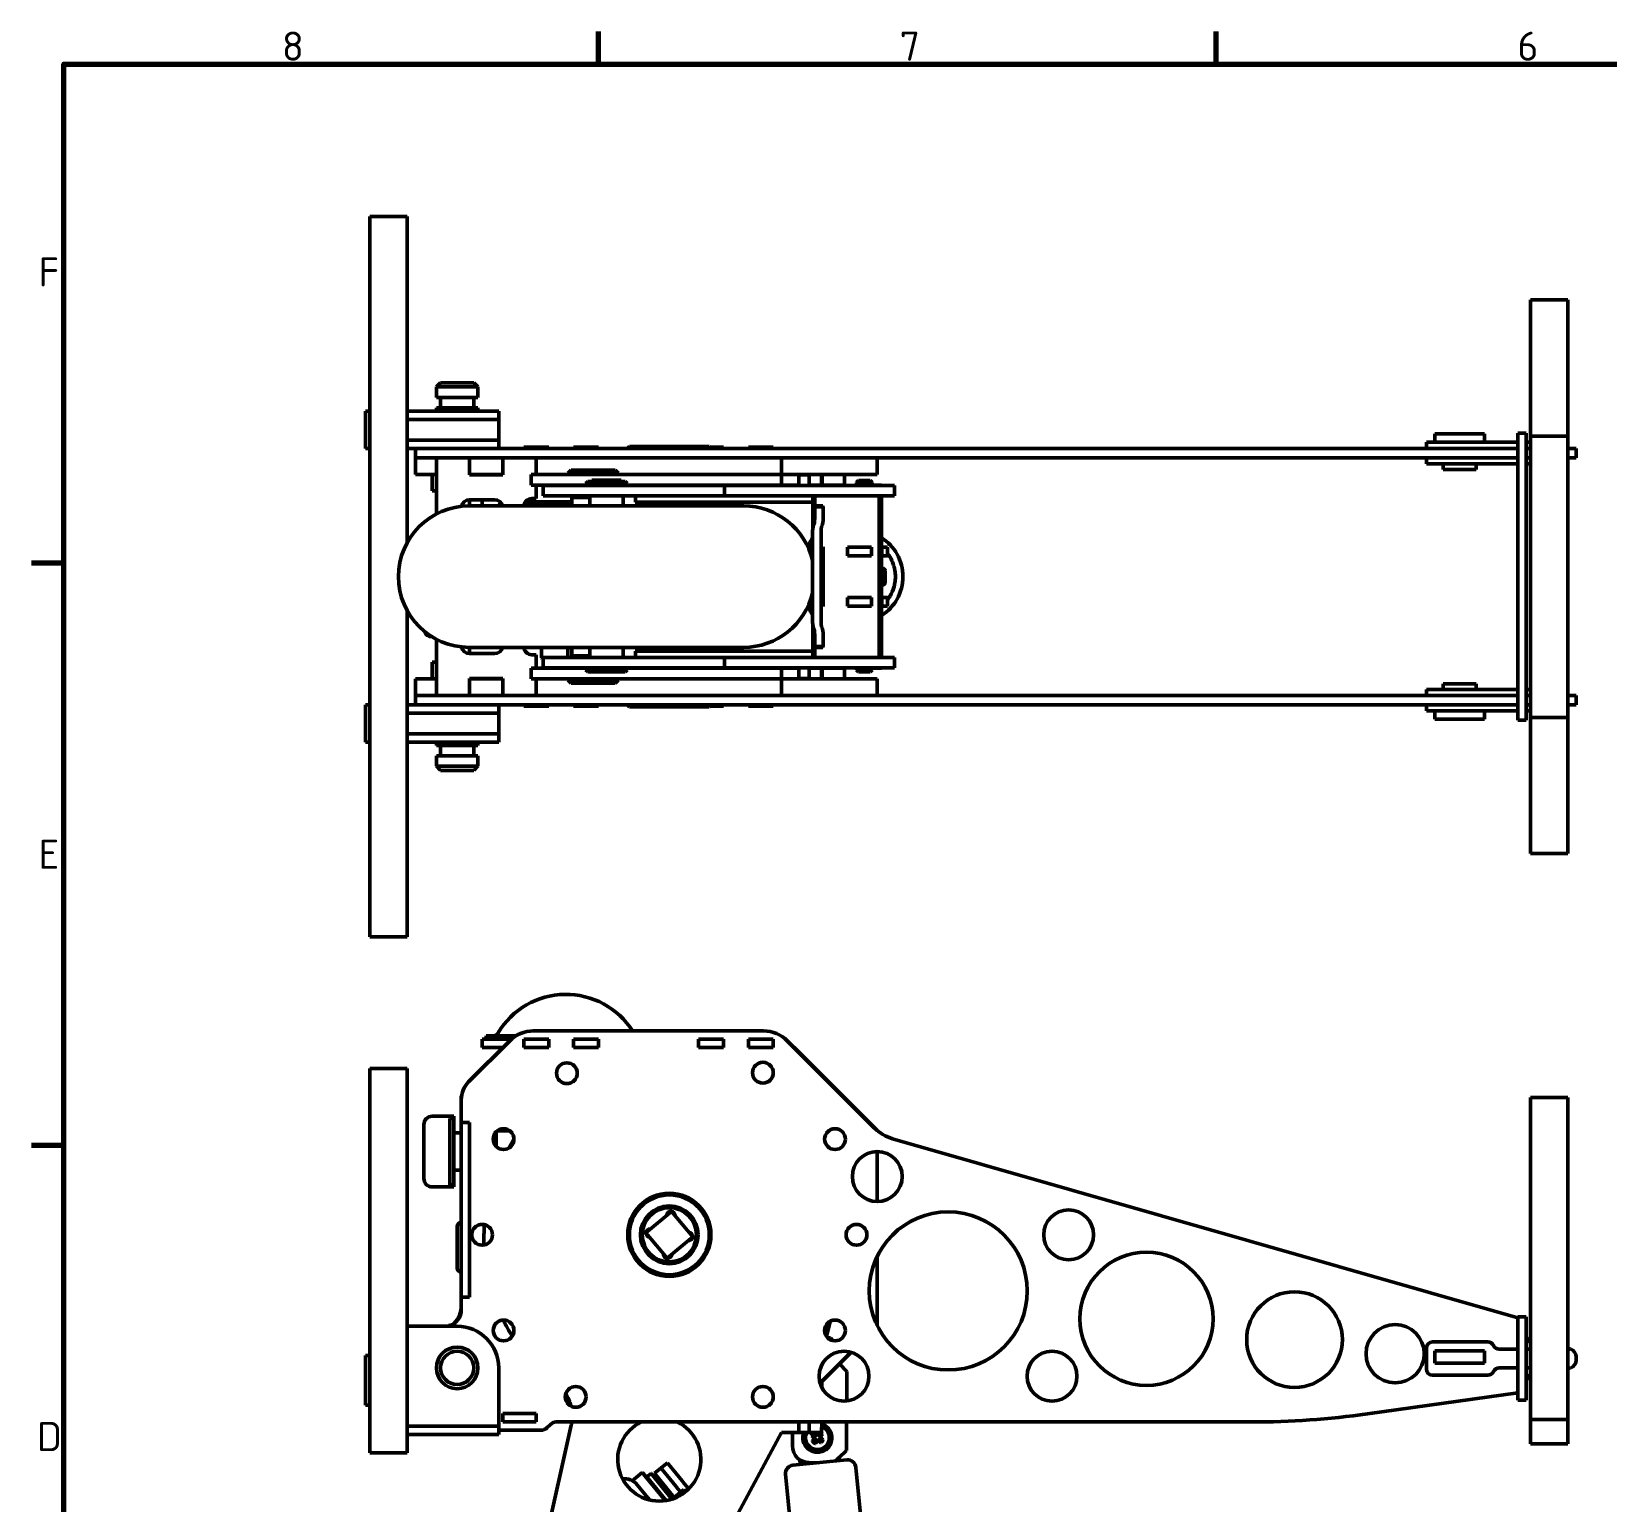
# Model space of a CAD drawing. Header units: millimetres. Extents: x 0 to 1188, y 0 to 840.
# Drawn here: x 12.2 to 390.8, y 474.4 to 827.8 of the extents above; entities that cross this region are included whole.
import ezdxf

# ---------------------------------------------------------------- set-up
doc = ezdxf.new("R2010")
doc.units = ezdxf.units.MM
doc.header["$LTSCALE"] = 2
doc.layers.add('Rahmen (ISO)', color=7, linetype='Continuous', lineweight=70)
doc.layers.add('Sichtbar (ISO)', color=7, linetype='Continuous', lineweight=50)
doc.styles.add('Notiztext (DIN)', font='isocpeur.ttf')

# ---------------------------------------------------------------- blocks, each defined once
blk = doc.blocks.new('Ränder Vorgaberahmen')
at = {"layer": 'Rahmen (ISO)'}
for p, q in [((74.25, 410), (74.25, 413.9)), ((148.5, 410), (148.5, 413.9)), ((10, 350), (6.1, 350)), ((10, 280), (6.1, 280))]:
    blk.add_line(p, q, dxfattribs=at)
at = {"layer": 'Rahmen (ISO)', "flags": 128}
blk.add_lwpolyline([(10, 10), (10, 410), (584, 410), (584, 10), (10, 10)], dxfattribs=at)
at = {"layer": 'Rahmen (ISO)', "char_height": 3.5, "attachment_point": 7, "style": 'Notiztext (DIN)'}
for s, insert in [('8', (36.2, 410.4)), ('7', (110.45, 410.4)), ('6', (184.7, 410.4)), ('F', (6.93, 383.25)), ('E', (6.93, 313.25)), ('D', (6.75, 243.25))]:
    blk.add_mtext(s, dxfattribs=dict(at, insert=insert))

msp = doc.modelspace()

# ---------------------------------------------------------------- linework, layer by layer
at = {"layer": 'Sichtbar (ISO)'}
for p, q in [((93.53, 756.75), (93.53, 783.34)), ((102.53, 783.34), (93.53, 783.34)), ((102.53, 756.75), (102.53, 783.34)), ((372.53, 730.53), (372.53, 763.34)), ((381.53, 763.33), (372.53, 763.33)), ((381.53, 763.33), (381.53, 730.53)), ((93.53, 636.75), (93.53, 756.75)), ((102.53, 756.75), (102.53, 736.02)), ((110.53, 743.35), (109.53, 742.35)), ((119.53, 742.35), (109.53, 742.35)), ((109.53, 742.35), (109.53, 739.85)), ((110.53, 743.35), (118.53, 743.35)), ((118.53, 743.35), (119.53, 742.35)), ((119.53, 742.35), (119.53, 739.85)), ((119.53, 739.85), (109.53, 739.85)), ((110.53, 737.35), (110.53, 739.85)), ((118.53, 737.35), (118.53, 739.85)), ((92.53, 734.55), (92.53, 736.55)), ((93.53, 736.55), (92.53, 736.55)), ((92.53, 734.55), (92.53, 729.55)), ((124.53, 736.55), (102.53, 736.55)), ((102.53, 736.02), (102.53, 734.55)), ((102.53, 731.18), (102.53, 734.55)), ((102.53, 734.55), (124.53, 734.55)), ((109.53, 737.35), (119.53, 737.35)), ((109.53, 737.35), (109.53, 736.55)), ((119.53, 737.35), (119.53, 736.55)), ((124.53, 734.55), (124.53, 736.55)), ((124.53, 734.55), (124.53, 729.55)), ((102.53, 731.18), (102.53, 704.94)), ((349.53, 729.05), (349.53, 731.05)), ((361.53, 731.05), (349.53, 731.05)), ((361.53, 729.05), (361.53, 731.05)), ((369.53, 728.25), (369.53, 731.25)), ((371.53, 731.25), (369.53, 731.25)), ((371.53, 731.25), (371.53, 728.25)), ((92.53, 727.55), (92.53, 729.55)), ((92.53, 727.55), (93.53, 727.55)), ((124.53, 729.55), (102.53, 729.55)), ((102.53, 727.55), (107.21, 727.55)), ((104.53, 727.55), (104.53, 725.35)), ((107.21, 727.55), (110.53, 727.55)), ((110.53, 727.55), (134.7, 727.55)), ((124.53, 727.55), (124.53, 729.55)), ((130.53, 727.55), (130.53, 727.85)), ((130.53, 727.85), (136.53, 727.85)), ((134.7, 727.55), (136.11, 727.55)), ((136.94, 727.55), (136.11, 727.55)), ((136.53, 727.85), (136.53, 727.55)), ((138.36, 727.55), (136.94, 727.55)), ((305.54, 727.55), (138.36, 727.55)), ((142.53, 727.85), (148.53, 727.85)), ((142.53, 727.55), (142.53, 727.85)), ((148.53, 727.85), (148.53, 727.55)), ((155.93, 728.05), (155.53, 727.65)), ((175.53, 727.65), (155.53, 727.65)), ((155.53, 727.55), (155.53, 727.65)), ((155.93, 728.05), (175.13, 728.05)), ((175.13, 728.05), (175.53, 727.65)), ((175.33, 727.85), (178.53, 727.85)), ((175.53, 727.55), (175.53, 727.65)), ((178.53, 727.85), (178.53, 727.55)), ((184.53, 727.85), (190.53, 727.85)), ((184.53, 727.55), (184.53, 727.85)), ((190.53, 727.55), (190.53, 727.85)), ((305.54, 727.55), (333.38, 727.55)), ((369.53, 727.55), (333.38, 727.55)), ((347.53, 729.05), (349.03, 729.05)), ((347.53, 729.05), (347.53, 727.55)), ((349.03, 729.05), (362.3, 729.05)), ((362.3, 729.05), (363.66, 729.05)), ((365.03, 729.05), (363.66, 729.05)), ((369.53, 729.05), (365.03, 729.05)), ((369.53, 665.25), (369.53, 728.25)), ((372.53, 729.05), (371.53, 729.05)), ((371.53, 665.25), (371.53, 728.25)), ((372.53, 727.55), (371.53, 727.55)), ((381.53, 730.53), (372.53, 730.53)), ((372.53, 722.83), (372.53, 730.53)), ((381.53, 730.53), (381.53, 722.83)), ((382.21, 727.55), (381.53, 727.55)), ((382.21, 727.55), (383.53, 727.55)), ((383.53, 725.35), (383.53, 727.55)), ((110.53, 725.35), (104.53, 725.35)), ((104.53, 725.35), (104.53, 721.35)), ((109.53, 725.35), (109.53, 711.8)), ((134.7, 725.35), (110.53, 725.35)), ((117.53, 725.35), (117.53, 721.35)), ((117.53, 721.25), (117.53, 725.35)), ((125.53, 721.35), (125.53, 725.35)), ((125.53, 725.35), (125.53, 721.25)), ((133.53, 725.35), (133.53, 721.35)), ((133.53, 721.35), (133.53, 725.35)), ((136.11, 725.35), (134.7, 725.35)), ((136.11, 725.35), (136.94, 725.35)), ((136.94, 725.35), (138.36, 725.35)), ((305.54, 725.35), (138.36, 725.35)), ((192.46, 725.35), (138.36, 725.35)), ((192.46, 725.35), (192.46, 721.35)), ((215.53, 721.35), (215.53, 725.35)), ((333.38, 725.35), (305.54, 725.35)), ((333.38, 725.35), (369.53, 725.35)), ((347.53, 725.35), (347.53, 723.85)), ((349.03, 723.85), (347.53, 723.85)), ((362.3, 723.85), (349.03, 723.85)), ((351.53, 723.85), (351.53, 722.55)), ((359.53, 723.85), (359.53, 722.55)), ((363.66, 723.85), (362.3, 723.85)), ((363.66, 723.85), (365.03, 723.85)), ((369.53, 723.85), (365.03, 723.85)), ((371.53, 725.35), (372.53, 725.35)), ((372.53, 723.85), (371.53, 723.85)), ((381.53, 725.35), (382.21, 725.35)), ((383.53, 725.35), (382.21, 725.35)), ((109.53, 721.35), (104.53, 721.35)), ((108.53, 717.35), (108.53, 721.35)), ((125.53, 721.35), (117.53, 721.35)), ((125.53, 721.25), (117.53, 721.25)), ((120.53, 721.25), (120.53, 721.35)), ((120.95, 721.25), (120.95, 721.35)), ((132.31, 721.35), (147.95, 721.35)), ((132.31, 718.75), (132.31, 721.35)), ((141.92, 722.35), (141.22, 721.65)), ((153.22, 721.65), (141.22, 721.65)), ((141.22, 721.35), (141.22, 721.65)), ((141.92, 722.35), (152.52, 722.35)), ((145.92, 719.65), (145.42, 719.15)), ((145.92, 719.65), (154.92, 719.65)), ((146.92, 719.93), (153.92, 719.93)), ((146.92, 719.93), (146.92, 719.65)), ((147.95, 721.35), (150.65, 721.35)), ((150.65, 721.35), (165.09, 721.35)), ((152.52, 722.35), (153.22, 721.65)), ((153.22, 721.35), (153.22, 721.65)), ((153.92, 719.93), (153.92, 719.65)), ((154.92, 719.65), (155.42, 719.15)), ((165.09, 721.35), (192.52, 721.35)), ((192.52, 721.35), (196.64, 721.35)), ((192.52, 718.75), (192.52, 721.35)), ((196.64, 721.35), (196.66, 721.35)), ((196.64, 718.75), (196.64, 721.35)), ((196.64, 721.25), (196.64, 718.65)), ((196.64, 721.25), (199.14, 721.25)), ((196.66, 721.25), (196.66, 721.35)), ((196.66, 721.35), (199.14, 721.35)), ((199.14, 721.35), (202.14, 721.35)), ((199.14, 721.35), (199.14, 718.75)), ((199.14, 718.65), (199.14, 721.25)), ((202.14, 718.75), (202.14, 721.35)), ((202.14, 721.35), (202.18, 721.35)), ((202.18, 718.75), (202.18, 721.35)), ((202.18, 721.35), (202.21, 721.35)), ((202.18, 718.75), (202.18, 721.35)), ((202.21, 721.35), (202.21, 721.35)), ((202.21, 721.35), (202.21, 718.75)), ((202.21, 721.35), (202.21, 718.75)), ((202.21, 721.35), (215.53, 721.35)), ((202.24, 718.75), (202.24, 721.35)), ((202.24, 718.75), (202.24, 721.35)), ((202.26, 718.75), (202.26, 721.35)), ((207.65, 718.75), (207.65, 721.35)), ((211, 719.85), (210.5, 719.35)), ((211, 719.85), (213.8, 719.85)), ((213.8, 719.85), (214.3, 719.35)), ((351.53, 722.55), (359.53, 722.55)), ((372.53, 670.64), (372.53, 722.83)), ((381.53, 670.64), (381.53, 722.83)), ((109.53, 717.35), (108.53, 717.35)), ((145.42, 718.75), (132.31, 718.75)), ((133.53, 715.55), (133.53, 718.75)), ((135.27, 718.65), (135.22, 718.65)), ((135.22, 718.65), (135.22, 716.15)), ((135.27, 716.15), (135.22, 716.15)), ((140.46, 718.65), (135.27, 718.65)), ((135.27, 716.15), (140.46, 716.15)), ((140.46, 718.65), (148.99, 718.65)), ((140.46, 716.15), (148.99, 716.15)), ((146.42, 715.75), (142.12, 715.75)), ((142.12, 713.75), (142.12, 715.75)), ((142.22, 718.75), (142.22, 718.65)), ((142.74, 716.15), (142.74, 715.75)), ((143.22, 715.75), (143.22, 716.15)), ((155.42, 719.15), (145.42, 719.15)), ((145.42, 718.65), (145.42, 719.15)), ((146.42, 716.15), (146.42, 713.75)), ((178.79, 718.65), (148.99, 718.65)), ((148.99, 716.15), (178.79, 716.15)), ((154.42, 716.15), (154.42, 713.75)), ((155.42, 718.65), (155.42, 719.15)), ((165.09, 718.75), (155.42, 718.75)), ((155.63, 718.65), (155.63, 718.75)), ((157.4, 716.15), (157.4, 714.65)), ((160.28, 718.75), (160.28, 718.65)), ((192.52, 718.75), (165.09, 718.75)), ((165.98, 718.75), (165.98, 718.65)), ((167.25, 718.75), (167.25, 718.65)), ((171.9, 718.75), (171.9, 718.65)), ((178.79, 718.65), (214.37, 718.65)), ((178.79, 716.15), (178.79, 718.65)), ((178.79, 716.15), (214.37, 716.15)), ((192.52, 718.75), (196.64, 718.75)), ((199.14, 718.75), (200.51, 718.75)), ((199.14, 718.65), (199.14, 718.75)), ((200.51, 718.75), (199.14, 718.75)), ((200.02, 708.15), (200.02, 716.15)), ((200.51, 718.75), (206.31, 718.75)), ((200.51, 718.75), (200.51, 718.65)), ((200.51, 716.15), (200.51, 713.75)), ((206.31, 718.75), (206.31, 718.65)), ((206.84, 718.75), (206.31, 718.75)), ((207.65, 718.75), (206.84, 718.75)), ((206.84, 718.75), (206.84, 718.65)), ((210.17, 718.65), (210.17, 718.75)), ((210.17, 718.75), (215.98, 718.75)), ((214.3, 719.35), (210.5, 719.35)), ((210.5, 719.35), (210.5, 718.75)), ((214.3, 719.35), (214.3, 718.75)), ((214.37, 718.65), (218.04, 718.65)), ((218.04, 716.15), (214.37, 716.15)), ((216.51, 718.75), (215.98, 718.75)), ((215.98, 718.75), (215.98, 718.65)), ((215.98, 716.15), (215.98, 677.35)), ((216.51, 718.75), (216.51, 718.65)), ((216.51, 716.15), (216.51, 677.35)), ((218.04, 718.65), (219.55, 718.65)), ((218.04, 716.15), (219.55, 716.15)), ((219.55, 718.65), (219.68, 718.65)), ((219.68, 716.15), (219.55, 716.15)), ((219.68, 716.15), (219.68, 718.65)), ((183.42, 713.75), (117.42, 713.75)), ((117.53, 715.25), (123.53, 715.25)), ((117.53, 713.75), (117.53, 715.25)), ((120.53, 715.25), (120.53, 713.75)), ((142.12, 713.85), (130.56, 713.85)), ((130.96, 714.75), (142.12, 714.75)), ((132.46, 715.51), (133.53, 715.55)), ((157.4, 714.65), (200.02, 714.65)), ((157.71, 713.75), (157.71, 714.65)), ((202.51, 713.55), (200.48, 713.55)), ((200.48, 713.55), (200.48, 710.75)), ((200.51, 713.75), (202.44, 713.75)), ((201.04, 713.75), (201.04, 713.55)), ((202.44, 713.75), (202.44, 713.55)), ((202.54, 713.55), (202.51, 713.55)), ((202.51, 710.75), (202.51, 713.55)), ((199.97, 707.28), (199.97, 686.21)), ((202, 686.21), (202, 707.28)), ((202.51, 689.55), (202.51, 703.95)), ((202.54, 703.95), (202.51, 703.95)), ((208.34, 701.75), (208.34, 703.85)), ((208.34, 703.85), (214.14, 703.85)), ((208.34, 703.85), (214.14, 703.85)), ((208.34, 701.75), (208.34, 703.85)), ((214.14, 701.75), (208.34, 701.75)), ((208.34, 701.75), (214.14, 701.75)), ((214.14, 703.85), (214.14, 701.75)), ((214.14, 701.75), (214.14, 703.85)), ((216.61, 703.85), (216.51, 703.85)), ((216.51, 701.75), (216.61, 701.75)), ((217.87, 703.85), (216.61, 703.85)), ((216.61, 703.85), (216.61, 701.75)), ((216.61, 701.75), (217.87, 701.75)), ((217.87, 703.85), (218, 703.85)), ((218, 701.75), (217.87, 701.75)), ((218, 703.85), (218, 701.75)), ((216.51, 698.75), (216.9, 698.75)), ((217.4, 698.25), (217.4, 695.25)), ((216.9, 694.75), (216.51, 694.75)), ((202.54, 689.55), (202.51, 689.55)), ((208.34, 689.65), (208.34, 691.75)), ((208.34, 691.75), (214.14, 691.75)), ((208.34, 691.75), (214.14, 691.75)), ((208.34, 689.65), (208.34, 691.75)), ((214.14, 689.65), (208.34, 689.65)), ((208.34, 689.65), (214.14, 689.65)), ((214.14, 691.75), (214.14, 689.65)), ((214.14, 689.65), (214.14, 691.75)), ((216.61, 691.75), (216.51, 691.75)), ((216.51, 689.65), (216.61, 689.65)), ((217.87, 691.75), (216.61, 691.75)), ((216.61, 691.75), (216.61, 689.65)), ((216.61, 689.65), (217.87, 689.65)), ((217.87, 691.75), (218, 691.75)), ((218, 689.65), (217.87, 689.65)), ((218, 691.75), (218, 689.65)), ((102.53, 688.55), (102.53, 662.53)), ((200.02, 677.35), (200.02, 685.35)), ((108.55, 682.25), (108.53, 682.25)), ((109.53, 681.69), (109.53, 668.15)), ((200.48, 682.75), (200.48, 679.95)), ((202.51, 679.95), (202.51, 682.75)), ((117.42, 679.75), (183.42, 679.75)), ((117.53, 678.95), (117.53, 679.75)), ((117.53, 678.95), (117.53, 678.25)), ((123.53, 678.25), (117.53, 678.25)), ((133.53, 677.95), (132.46, 677.98)), ((133.53, 674.75), (133.53, 677.95)), ((134.79, 679.75), (134.79, 677.25)), ((141.13, 677.35), (141.13, 679.75)), ((142.12, 679.75), (142.12, 677.75)), ((142.12, 677.75), (146.42, 677.75)), ((142.74, 677.75), (142.74, 677.35)), ((143.22, 677.35), (143.22, 677.75)), ((146.42, 677.35), (146.42, 679.75)), ((154.42, 677.35), (154.42, 679.75)), ((157.4, 677.35), (157.4, 678.85)), ((157.4, 678.85), (200.02, 678.85)), ((157.71, 678.85), (157.71, 679.75)), ((200.48, 679.95), (202.51, 679.95)), ((202.44, 679.75), (200.51, 679.75)), ((200.51, 679.75), (200.51, 677.35)), ((201.04, 679.95), (201.04, 679.75)), ((202.44, 679.95), (202.44, 679.75)), ((202.54, 679.95), (202.51, 679.95)), ((108.53, 676.15), (109.53, 676.15)), ((108.53, 676.15), (108.53, 672.15)), ((132.31, 674.75), (145.42, 674.75)), ((132.31, 672.15), (132.31, 674.75)), ((134.89, 677.15), (134.79, 677.25)), ((134.79, 677.25), (135.22, 677.25)), ((135.22, 677.15), (134.89, 677.15)), ((135.27, 677.35), (135.22, 677.35)), ((135.22, 677.35), (135.22, 674.85)), ((135.27, 674.85), (135.22, 674.85)), ((140.46, 677.35), (135.27, 677.35)), ((135.27, 674.85), (140.46, 674.85)), ((140.46, 677.35), (148.99, 677.35)), ((140.46, 674.85), (148.99, 674.85)), ((141.13, 674.75), (141.13, 674.85)), ((142.22, 674.75), (142.22, 674.85)), ((145.42, 674.85), (145.42, 674.35)), ((145.42, 674.35), (155.42, 674.35)), ((145.92, 673.85), (145.42, 674.35)), ((178.79, 677.35), (148.99, 677.35)), ((148.99, 674.85), (178.79, 674.85)), ((154.92, 673.85), (155.42, 674.35)), ((155.42, 674.85), (155.42, 674.35)), ((155.42, 674.75), (165.09, 674.75)), ((155.63, 674.85), (155.63, 674.75)), ((160.28, 674.75), (160.28, 674.85)), ((165.09, 674.75), (192.52, 674.75)), ((165.98, 674.75), (165.98, 674.85)), ((167.25, 674.75), (167.25, 674.85)), ((171.9, 674.85), (171.9, 674.75)), ((178.79, 677.35), (214.37, 677.35)), ((178.79, 674.85), (178.79, 677.35)), ((178.79, 674.85), (214.37, 674.85)), ((192.52, 674.75), (196.64, 674.75)), ((192.52, 672.15), (192.52, 674.75)), ((196.64, 674.85), (196.64, 672.25)), ((196.64, 672.15), (196.64, 674.75)), ((199.14, 674.75), (199.14, 674.85)), ((199.14, 674.85), (199.14, 672.25)), ((199.14, 674.75), (200.51, 674.75)), ((199.14, 674.75), (199.14, 672.15)), ((200.51, 674.75), (199.14, 674.75)), ((200.51, 674.85), (200.51, 674.75)), ((200.51, 674.75), (206.31, 674.75)), ((202.14, 672.15), (202.14, 674.75)), ((202.18, 672.15), (202.18, 674.75)), ((202.18, 674.75), (202.18, 672.15)), ((202.21, 674.75), (202.21, 672.15)), ((202.21, 672.15), (202.21, 674.75)), ((202.24, 672.15), (202.24, 674.75)), ((202.24, 674.75), (202.24, 672.15)), ((202.26, 672.15), (202.26, 674.75)), ((206.31, 674.75), (206.31, 674.85)), ((206.84, 674.75), (206.31, 674.75)), ((206.84, 674.75), (206.84, 674.85)), ((207.65, 674.75), (206.84, 674.75)), ((207.65, 672.15), (207.65, 674.75)), ((210.17, 674.85), (210.17, 674.75)), ((210.17, 674.75), (215.98, 674.75)), ((210.5, 674.75), (210.5, 674.35)), ((210.5, 674.35), (214.3, 674.35)), ((211, 673.85), (210.5, 674.35)), ((213.8, 673.85), (214.3, 674.35)), ((214.3, 674.75), (214.3, 674.35)), ((214.37, 677.35), (218.04, 677.35)), ((218.04, 674.85), (214.37, 674.85)), ((215.98, 674.85), (215.98, 674.75)), ((216.51, 674.75), (215.98, 674.75)), ((216.51, 674.85), (216.51, 674.75)), ((218.04, 677.35), (219.55, 677.35)), ((218.04, 674.85), (219.55, 674.85)), ((219.55, 677.35), (219.68, 677.35)), ((219.68, 674.85), (219.55, 674.85)), ((219.68, 674.85), (219.68, 677.35)), ((104.53, 672.15), (109.53, 672.15)), ((104.53, 672.15), (104.53, 668.15)), ((117.53, 668.15), (117.53, 672.25)), ((117.53, 672.25), (125.53, 672.25)), ((125.53, 672.15), (117.53, 672.15)), ((117.53, 672.15), (117.53, 668.15)), ((120.53, 672.25), (120.53, 672.15)), ((120.95, 672.15), (120.95, 672.25)), ((125.53, 672.25), (125.53, 668.15)), ((125.53, 668.15), (125.53, 672.15)), ((147.95, 672.15), (132.31, 672.15)), ((133.53, 672.15), (133.53, 668.15)), ((133.53, 668.15), (133.53, 672.15)), ((141.22, 672.15), (141.22, 671.85)), ((141.22, 671.85), (153.22, 671.85)), ((141.92, 671.15), (141.22, 671.85)), ((152.52, 671.15), (141.92, 671.15)), ((154.92, 673.85), (145.92, 673.85)), ((150.65, 672.15), (147.95, 672.15)), ((165.09, 672.15), (150.65, 672.15)), ((152.52, 671.15), (153.22, 671.85)), ((153.22, 672.15), (153.22, 671.85)), ((192.52, 672.15), (165.09, 672.15)), ((192.46, 672.15), (192.46, 668.15)), ((192.52, 672.15), (196.64, 672.15)), ((199.14, 672.25), (196.64, 672.25)), ((196.66, 672.15), (196.64, 672.15)), ((196.66, 672.15), (196.66, 672.25)), ((199.14, 672.15), (196.66, 672.15)), ((199.14, 672.15), (202.14, 672.15)), ((202.14, 672.15), (202.18, 672.15)), ((202.18, 672.15), (202.21, 672.15)), ((202.21, 672.15), (202.21, 672.15)), ((215.53, 672.15), (202.21, 672.15)), ((213.8, 673.85), (211, 673.85)), ((215.53, 668.15), (215.53, 672.15)), ((359.53, 670.95), (351.53, 670.95)), ((351.53, 669.65), (351.53, 670.95)), ((359.53, 669.65), (359.53, 670.95)), ((372.53, 662.85), (372.53, 670.64)), ((381.53, 670.64), (381.53, 662.85)), ((104.53, 668.15), (110.53, 668.15)), ((104.53, 668.15), (104.53, 665.95)), ((110.53, 668.15), (134.7, 668.15)), ((134.7, 668.15), (136.11, 668.15)), ((136.94, 668.15), (136.11, 668.15)), ((138.36, 668.15), (136.94, 668.15)), ((305.54, 668.15), (138.36, 668.15)), ((192.46, 668.15), (138.36, 668.15)), ((305.54, 668.15), (333.38, 668.15)), ((369.53, 668.15), (333.38, 668.15)), ((347.53, 669.65), (349.03, 669.65)), ((347.53, 669.65), (347.53, 668.15)), ((349.03, 669.65), (362.3, 669.65)), ((362.3, 669.65), (363.66, 669.65)), ((365.03, 669.65), (363.66, 669.65)), ((369.53, 669.65), (365.03, 669.65)), ((372.53, 669.65), (371.53, 669.65)), ((372.53, 668.15), (371.53, 668.15)), ((382.21, 668.15), (381.53, 668.15)), ((382.21, 668.15), (383.53, 668.15)), ((383.53, 665.95), (383.53, 668.15)), ((92.53, 663.95), (92.53, 665.95)), ((93.53, 665.95), (92.53, 665.95)), ((92.53, 663.95), (92.53, 658.95)), ((107.21, 665.95), (102.53, 665.95)), ((102.53, 663.95), (124.53, 663.95)), ((110.53, 665.95), (107.21, 665.95)), ((134.7, 665.95), (110.53, 665.95)), ((124.53, 663.95), (124.53, 665.95)), ((124.53, 663.95), (124.53, 658.95)), ((130.53, 665.65), (130.53, 665.95)), ((130.53, 665.65), (136.53, 665.65)), ((136.11, 665.95), (134.7, 665.95)), ((136.11, 665.95), (136.94, 665.95)), ((136.53, 665.65), (136.53, 665.95)), ((136.94, 665.95), (138.36, 665.95)), ((305.54, 665.95), (138.36, 665.95)), ((142.53, 665.95), (142.53, 665.65)), ((142.53, 665.65), (148.53, 665.65)), ((148.53, 665.65), (148.53, 665.95)), ((155.53, 665.95), (155.53, 665.85)), ((155.53, 665.85), (175.53, 665.85)), ((155.93, 665.45), (155.53, 665.85)), ((175.13, 665.45), (155.93, 665.45)), ((175.13, 665.45), (175.53, 665.85)), ((175.33, 665.65), (178.53, 665.65)), ((175.53, 665.95), (175.53, 665.85)), ((178.53, 665.65), (178.53, 665.95)), ((184.53, 665.95), (184.53, 665.65)), ((184.53, 665.65), (190.53, 665.65)), ((190.53, 665.65), (190.53, 665.95)), ((333.38, 665.95), (305.54, 665.95)), ((333.38, 665.95), (369.53, 665.95)), ((347.53, 665.95), (347.53, 664.45)), ((349.03, 664.45), (347.53, 664.45)), ((362.3, 664.45), (349.03, 664.45)), ((349.53, 664.45), (349.53, 662.45)), ((361.53, 664.45), (361.53, 662.45)), ((363.66, 664.45), (362.3, 664.45)), ((363.66, 664.45), (365.03, 664.45)), ((369.53, 664.45), (365.03, 664.45)), ((369.53, 662.25), (369.53, 665.25)), ((371.53, 665.95), (372.53, 665.95)), ((371.53, 665.25), (371.53, 662.25)), ((372.53, 664.45), (371.53, 664.45)), ((372.53, 662.85), (381.53, 662.85)), ((372.53, 630.16), (372.53, 662.85)), ((381.53, 665.95), (382.21, 665.95)), ((381.53, 662.85), (381.53, 630.16)), ((383.53, 665.95), (382.21, 665.95)), ((92.53, 656.95), (92.53, 658.95)), ((102.53, 658.95), (102.53, 662.53)), ((102.53, 658.95), (102.53, 657.32)), ((124.53, 658.95), (102.53, 658.95)), ((124.53, 656.95), (124.53, 658.95)), ((349.53, 662.45), (361.53, 662.45)), ((369.53, 662.25), (371.53, 662.25)), ((92.53, 656.95), (93.53, 656.95)), ((102.53, 657.32), (102.53, 636.75)), ((102.53, 656.95), (124.53, 656.95)), ((109.53, 656.15), (109.53, 656.95)), ((119.53, 656.15), (109.53, 656.15)), ((110.53, 656.15), (110.53, 653.65)), ((118.53, 656.15), (118.53, 653.65)), ((119.53, 656.15), (119.53, 656.95)), ((109.53, 653.65), (119.53, 653.65)), ((109.53, 651.15), (109.53, 653.65)), ((119.53, 651.15), (119.53, 653.65)), ((109.53, 651.15), (119.53, 651.15)), ((110.53, 650.15), (109.53, 651.15)), ((118.53, 650.15), (110.53, 650.15)), ((118.53, 650.15), (119.53, 651.15)), ((93.53, 610.16), (93.53, 636.75)), ((102.53, 610.16), (102.53, 636.75)), ((381.53, 630.16), (372.53, 630.16)), ((102.53, 610.16), (93.53, 610.16)), ((188.21, 587.51), (132.84, 587.51)), ((117.29, 575.27), (127.18, 585.17)), ((120.53, 585.51), (126.53, 585.51)), ((120.53, 585.51), (120.53, 583.51)), ((125.53, 583.51), (120.53, 583.51)), ((121.54, 586.31), (126.54, 586.31)), ((121.54, 585.51), (121.54, 586.31)), ((126.53, 585.51), (127.55, 585.51)), ((126.54, 585.51), (126.54, 586.31)), ((126.54, 586.31), (128.63, 586.31)), ((130.53, 585.51), (136.53, 585.51)), ((130.53, 585.51), (130.53, 583.51)), ((130.53, 583.51), (136.53, 583.51)), ((136.53, 585.51), (136.53, 583.51)), ((142.53, 585.51), (148.53, 585.51)), ((142.53, 585.51), (142.53, 583.51)), ((142.53, 583.51), (148.53, 583.51)), ((148.53, 585.51), (148.53, 583.51)), ((178.53, 585.51), (172.53, 585.51)), ((172.53, 585.51), (172.53, 583.51)), ((172.53, 583.51), (178.53, 583.51)), ((178.53, 585.51), (178.53, 583.51)), ((190.53, 585.51), (184.53, 585.51)), ((184.53, 585.51), (184.53, 583.51)), ((184.53, 583.51), (190.53, 583.51)), ((190.53, 585.51), (190.53, 583.51)), ((214.88, 564.16), (193.87, 585.17)), ((195.53, 583.51), (195.57, 583.51)), ((195.57, 583.51), (215.43, 563.65)), ((102.53, 578.51), (93.53, 578.51)), ((93.53, 502.57), (93.53, 578.51)), ((102.53, 502.57), (102.53, 578.51)), ((115.59, 571.91), (115.53, 571.91)), ((115.53, 571.02), (115.53, 571.91)), ((115.53, 565.51), (115.53, 571.02)), ((372.53, 571.56), (381.53, 571.56)), ((372.53, 494.11), (372.53, 571.56)), ((381.53, 571.56), (381.53, 494.11)), ((106.53, 552.01), (106.53, 565.01)), ((113.73, 567.01), (108.53, 567.01)), ((112.73, 550.51), (112.73, 566.51)), ((113.73, 566.51), (112.73, 566.51)), ((113.73, 566.51), (113.73, 567.01)), ((113.73, 550.51), (113.73, 566.51)), ((115.53, 565.51), (117.53, 565.51)), ((115.53, 563.51), (115.53, 565.51)), ((117.53, 565.51), (115.53, 565.51)), ((117.53, 565.51), (117.53, 563.51)), ((113.73, 563.01), (115.53, 563.01)), ((115.53, 563.51), (115.53, 525.51)), ((117.53, 525.51), (117.53, 563.51)), ((123.19, 561.51), (123.43, 561.51)), ((123.43, 560.45), (123.43, 562.57)), ((123.93, 563.28), (123.93, 559.74)), ((127.19, 563.51), (124.19, 563.51)), ((369.53, 518.51), (219.19, 561.62)), ((215.53, 558.51), (215.53, 546.51)), ((113.73, 554.01), (115.53, 554.01)), ((113.73, 550.01), (108.53, 550.01)), ((113.73, 550.51), (112.73, 550.51)), ((113.73, 550.01), (113.73, 550.51)), ((159.89, 539), (166.02, 544.14)), ((166.02, 544.14), (171.16, 538.02)), ((114.53, 540.51), (114.53, 530.51)), ((165.03, 532.87), (159.89, 539)), ((171.16, 538.02), (165.03, 532.87)), ((215.53, 533.39), (215.53, 516.63)), ((115.53, 523.51), (115.53, 525.51)), ((115.53, 520.53), (115.53, 523.51)), ((117.53, 523.51), (115.53, 523.51)), ((115.53, 523.51), (117.53, 523.51)), ((117.53, 525.51), (117.53, 523.51)), ((369.53, 515.76), (369.53, 518.76)), ((371.53, 518.76), (369.53, 518.76)), ((371.53, 518.76), (371.53, 515.76)), ((114.53, 516.51), (102.53, 516.51)), ((111.99, 516.51), (112.56, 516.66)), ((203.31, 514.09), (204.17, 517.7)), ((369.53, 501.76), (369.53, 515.76)), ((371.53, 501.76), (371.53, 515.76)), ((203.63, 513.71), (204.27, 513.7)), ((204.27, 513.7), (204.92, 513.05)), ((347.53, 511.26), (347.53, 506.26)), ((362.3, 512.76), (349.03, 512.76)), ((381.53, 511.28), (382.21, 511.03)), ((92.53, 507.51), (92.53, 509.51)), ((93.53, 509.51), (92.53, 509.51)), ((92.53, 499.51), (92.53, 507.51)), ((209.21, 510.27), (201.77, 502.82)), ((206.44, 507.49), (208.23, 505.68)), ((349.53, 507.61), (349.53, 510.61)), ((349.53, 510.61), (361.53, 510.61)), ((361.53, 507.61), (349.53, 507.61)), ((361.53, 510.61), (361.53, 507.61)), ((365.03, 511.01), (369.53, 511.01)), ((371.53, 511.01), (372.53, 511.01)), ((383.53, 509.15), (383.53, 508.37)), ((124.53, 492.51), (124.53, 506.51)), ((208.19, 498.55), (208.23, 505.68)), ((349.03, 504.76), (362.3, 504.76)), ((369.53, 506.51), (365.03, 506.51)), ((372.53, 506.51), (371.53, 506.51)), ((382.21, 506.49), (381.53, 506.24)), ((93.53, 486.1), (93.53, 502.57)), ((102.53, 502.57), (102.53, 491.99)), ((202.21, 502.72), (201.8, 502.72)), ((201.8, 502.72), (202.21, 502.72)), ((202.2, 501.74), (202.21, 502.72)), ((202.21, 502.72), (202.21, 503.27)), ((369.53, 500.54), (333.38, 495.46)), ((369.53, 498.76), (369.53, 501.76)), ((371.53, 501.76), (371.53, 498.76)), ((92.53, 497.51), (92.53, 499.51)), ((92.53, 497.51), (93.53, 497.51)), ((369.53, 498.76), (371.53, 498.76)), ((124.53, 492.51), (102.53, 492.51)), ((124.53, 490.51), (124.53, 492.51)), ((125.53, 493.51), (125.53, 495.51)), ((125.53, 495.51), (133.53, 495.51)), ((133.53, 495.51), (125.53, 495.51)), ((125.53, 495.51), (125.53, 493.51)), ((133.53, 493.51), (125.53, 493.51)), ((133.53, 493.51), (125.53, 493.51)), ((141.94, 492.71), (132.69, 451.28)), ((133.53, 495.51), (133.53, 493.51)), ((133.53, 493.51), (133.53, 495.51)), ((136.94, 492.92), (136.11, 492.1)), ((305.54, 493.51), (138.36, 493.51)), ((196.64, 490.99), (196.66, 493.51)), ((199.16, 493.51), (199.14, 490.97)), ((202.14, 490.96), (202.16, 493.51)), ((208.12, 486.68), (208.16, 493.51)), ((381.53, 494.11), (372.53, 494.11)), ((372.53, 491.56), (372.53, 494.11)), ((381.53, 494.11), (381.53, 491.56)), ((102.53, 491.99), (102.53, 490.51)), ((102.53, 490.51), (102.53, 486.1)), ((102.53, 490.51), (124.53, 490.51)), ((124.53, 491.51), (134.7, 491.51)), ((165.09, 440.14), (192.52, 491.01)), ((192.52, 491.01), (196.64, 490.99)), ((195.12, 487.76), (195.14, 491)), ((196.64, 490.99), (199.14, 490.97)), ((199.14, 490.97), (202.14, 490.96)), ((200.23, 489.82), (199.72, 490.2)), ((199.91, 488.87), (200.29, 489.37)), ((199.93, 490.31), (200.42, 489.94)), ((200.51, 489.32), (200.14, 488.82)), ((200.73, 490.35), (200.23, 490.72)), ((200.29, 489.37), (200.23, 489.82)), ((200.28, 490.94), (200.79, 490.56)), ((200.42, 489.93), (200.42, 489.94)), ((200.42, 489.93), (200.51, 489.32)), ((200.84, 490.37), (200.44, 489.82)), ((200.49, 489.43), (201.04, 489.02)), ((200.51, 489.32), (200.51, 489.32)), ((200.55, 488.51), (200.92, 489.01)), ((201.04, 488.82), (200.66, 488.31)), ((201.35, 490.44), (200.73, 490.35)), ((200.73, 490.35), (200.73, 490.35)), ((200.79, 490.56), (201.23, 490.63)), ((200.92, 489.01), (201.54, 489.09)), ((200.92, 489.01), (200.92, 489.01)), ((201.48, 488.88), (201.04, 488.82)), ((201.23, 490.63), (201.48, 490.96)), ((201.78, 490.01), (201.23, 490.42)), ((201.72, 490.93), (201.35, 490.44)), ((201.35, 490.44), (201.35, 490.44)), ((201.43, 489.08), (201.83, 489.62)), ((201.99, 488.5), (201.48, 488.88)), ((201.54, 489.09), (202.03, 488.73)), ((201.54, 489.09), (201.54, 489.09)), ((201.76, 490.13), (202.13, 490.62)), ((201.85, 489.51), (201.76, 490.13)), ((201.76, 490.13), (201.76, 490.13)), ((202.34, 489.14), (201.85, 489.51)), ((201.85, 489.51), (201.85, 489.51)), ((202.36, 490.58), (201.98, 490.07)), ((201.98, 490.07), (202.04, 489.62)), ((202.04, 489.62), (202.55, 489.24)), ((372.53, 488.27), (372.53, 491.56)), ((381.53, 488.27), (381.53, 491.56)), ((102.53, 486.1), (93.53, 486.1)), ((208.12, 486.68), (206.28, 484.86)), ((206.45, 484.22), (206.38, 484.96)), ((372.53, 488.27), (381.53, 488.27)), ((159.02, 481.32), (156.62, 479.36)), ((159.02, 481.32), (159.16, 481.31)), ((159.62, 480.58), (159.02, 481.32)), ((159.16, 481.31), (159.7, 480.65)), ((160.12, 480.28), (161.13, 481.11)), ((166.14, 474.96), (161.13, 481.11)), ((161.27, 481.09), (161.13, 481.11)), ((161.27, 481.09), (166.24, 475)), ((161.99, 481.16), (165.09, 483.69)), ((161.99, 481.16), (166.73, 475.35)), ((165.65, 479.83), (163.79, 482.11)), ((165.34, 483.38), (165.09, 483.69)), ((165.34, 483.38), (167.2, 481.1)), ((167.2, 481.1), (168.62, 479.36)), ((193.46, 480.93), (194.73, 467.99)), ((195.25, 483.11), (208.19, 484.39)), ((197, 483.29), (196.88, 484.42)), ((199.1, 483.73), (201.41, 483.72)), ((210.38, 482.59), (211.65, 469.66)), ((160.33, 475.29), (157.8, 478.39)), ((159.62, 480.58), (164.51, 474.59)), ((164.62, 474.61), (159.7, 480.65)), ((160.12, 480.28), (159.98, 480.3)), ((160.12, 480.28), (164.74, 474.63)), ((162.47, 479.62), (162.93, 480)), ((167.07, 478.1), (165.65, 479.83)), ((169.05, 477.25), (166.33, 475.02)), ((167.58, 477.47), (167.07, 478.1)), ((168.28, 476.61), (167.58, 477.47)), ((168.62, 479.36), (169.13, 478.74)), ((169.45, 476.76), (169.05, 477.25)), ((169.13, 478.74), (170.11, 477.53)), ((169.37, 476.86), (170.14, 477.49)), ((170.11, 477.53), (170.14, 477.49)), ((170.14, 477.49), (170.14, 477.49)), ((165.63, 475.75), (166.1, 476.13))]:
    msp.add_line(p, q, dxfattribs=at)
for centre, radius in [((140.9, 577.36), 2.5), ((188.03, 577.48), 2.5), ((125.69, 561.51), 2.5), ((205.37, 561.51), 2.5), ((215.53, 552.51), 6), ((165.53, 538.51), 10), ((165.53, 538.51), 9.6), ((165.53, 538.51), 6.95), ((165.53, 538.51), 6.55), ((165.53, 538.51), 6.5), ((232.58, 525.01), 19), ((261.53, 538.51), 6), ((120.53, 538.51), 2.5), ((210.53, 538.51), 2.5), ((280.25, 518.31), 16), ((315.83, 513.31), 11.5), ((125.69, 515.51), 2.5), ((205.37, 515.51), 2.5), ((340.02, 509.91), 7), ((114.53, 506.51), 5), ((114.53, 506.51), 4), ((207.53, 504.51), 6), ((257.53, 504.51), 6), ((143.03, 499.54), 2.5), ((188.03, 499.54), 2.5)]:
    msp.add_circle(centre, radius, dxfattribs=at)
for centre, radius, start, end in [((186.53, 720.75), 4, 328.3318, 330), ((117.42, 696.75), 17, 90, 270), ((117.53, 713.25), 2, 90, 168.5045), ((123.53, 713.25), 2, 14.4775, 90), ((125.73, 713.55), 1.2, 124.1724, 170.4059), ((132.53, 713.51), 2, 92, 173.2193), ((183.42, 696.75), 17, 13.243, 90), ((216.9, 698.25), 0.5, 0, 90), ((216.9, 695.25), 0.5, 270, 0), ((183.42, 696.75), 17, 270, 346.757), ((108.53, 684.25), 2, 198.5599, 270), ((117.53, 680.25), 2, 191.4955, 270), ((123.53, 680.25), 2, 270, 345.5225), ((132.53, 679.98), 2, 186.7807, 268), ((186.53, 672.75), 4, 30, 31.6682), ((140.68, 577.31), 19, 32.4689, 149.1898), ((123.07, 587.81), 1.5, 270, 329.1898), ((132.84, 579.51), 8, 90, 135), ((188.21, 579.51), 8, 45, 90), ((121.53, 571.02), 6, 135, 180), ((108.53, 565.01), 2, 90, 180), ((221.95, 571.23), 10, 225, 254), ((164.3, 537.48), 43.35, 146.4114, 149.7994), ((108.53, 552.01), 2, 180, 270), ((115.53, 540.51), 1, 90, 180), ((165.93, 543.15), 1, 355, 175), ((164.3, 537.48), 43.35, 175.4164, 181.8918), ((160.89, 538.92), 1, 85, 265), ((170.17, 538.1), 1, 265, 85), ((165.12, 533.87), 1, 175, 355), ((115.53, 530.51), 1, 180, 270), ((111.53, 520.53), 4, 285, 0), ((109.53, 521.47), 6, 314.5388, 0), ((114.53, 506.51), 10, 0, 90), ((164.3, 537.48), 43.35, 206.6946, 212.5887), ((349.03, 511.26), 1.5, 90, 180), ((362.3, 511.26), 1.5, 24.6243, 90), ((365.03, 512.51), 1.5, 204.6243, 270), ((374.36, 515.01), 3, 199.4712, 232.4484), ((381.53, 509.15), 2, 0, 70), ((381.53, 508.37), 2, 290, 0), ((349.03, 506.26), 1.5, 180, 270), ((362.3, 506.26), 1.5, 270, 335.3757), ((365.03, 505.01), 1.5, 90, 155.3757), ((374.36, 502.51), 3, 127.5516, 160.5288), ((132.18, 494.89), 10, 14.0715, 32.3269), ((138.36, 491.51), 2, 90, 135), ((132.18, 494.89), 10, 347.4232, 352.0778), ((163.12, 484.49), 10, 115.6415, 64.3585), ((201.13, 489.72), 3.5, 158.9163, 73.0644), ((201.13, 489.72), 3.38, 158.1101, 72.4307), ((201.13, 489.72), 3, 155.2516, 70.1947), ((201.13, 489.72), 2.86, 153.972, 69.2002), ((305.54, 693.51), 200, 270, 278), ((134.7, 493.51), 2, 270, 315), ((199.12, 487.73), 4, 179.666, 269.666), ((203.47, 487.71), 4, 295.251, 314.666), ((195.45, 481.12), 2, 95.6238, 185.6238), ((208.39, 482.4), 2, 5.6238, 95.6238), ((154.7, 475.86), 4, 39.2157, 96.16), ((163.42, 477.82), 4, 219.2157, 229.9738)]:
    msp.add_arc(centre, radius, start, end, dxfattribs=at)
for centre, major_axis, ratio, start_param, end_param in [((200.48, 707.28), (0, -2), 0.255181, 3.665191, 4.712389), ((199.97, 710.75), (0, -2), 0.255181, 0.523599, 1.570796), ((202.51, 707.28), (0, 2), 0.255181, 0.523599, 1.570796), ((202, 710.75), (0, 2), 0.255181, 3.665191, 4.712389), ((210.74, 696.75), (0, 11), 0.995187, 3.697158, 5.72762), ((210.93, 696.75), (0, -9), 0.995187, 2.116462, 2.232731), ((210.93, 696.75), (0, -9), 0.995187, 0.908862, 1.025131), ((200.48, 686.21), (0, -2), 0.255181, 4.712389, 5.759587), ((202.51, 686.21), (0, 2), 0.255181, 1.570796, 2.617994), ((199.97, 682.75), (0, -2), 0.255181, 1.570796, 2.617994), ((202, 682.75), (0, 2), 0.255181, 4.712389, 5.759587), ((201.9, 489.15), (-2.86, -3.83), 0.499722, 4.615072, 4.809706), ((201.71, 490.49), (3.83, -2.86), 0.499722, 4.615072, 4.809706), ((200.56, 488.95), (-3.83, 2.86), 0.499722, 4.615072, 4.74525), ((200.37, 490.3), (2.86, 3.83), 0.499722, 4.615072, 4.809706)]:
    msp.add_ellipse(centre, major_axis=major_axis, ratio=ratio, start_param=start_param, end_param=end_param, dxfattribs=at)
for points, knots in [([(199.97, 705.95), (199.82, 705.78), (199.67, 705.59), (199.28, 705), (199.03, 704.49), (198.85, 703.89)], [1.4981634, 1.4981634, 1.4981634, 1.4981634, 1.6102323, 1.6102323, 1.8140624, 1.8140624, 1.8140624, 1.8140624]), ([(199.18, 703.13), (199.24, 703.46), (199.31, 703.77), (199.53, 704.45), (199.68, 704.8), (199.88, 705.18), (199.93, 705.26), (199.97, 705.33)], [0.1474203, 0.1474203, 0.1474203, 0.1474203, 0.2650795, 0.2650795, 0.4237573, 0.4237573, 0.4651175, 0.4651175, 0.4651175, 0.4651175]), ([(219.76, 698.25), (219.66, 698.83), (219.51, 699.36), (219.17, 700.3), (218.93, 700.85), (218.59, 701.42)], [1.7092297, 1.7092297, 1.7092297, 1.7092297, 1.912106, 1.912106, 2.1148649, 2.1148649, 2.1148649, 2.1148649]), ([(218.59, 692.08), (219.02, 692.78), (219.31, 693.51), (219.6, 694.47), (219.69, 694.84), (219.76, 695.25)], [1.6387167, 1.6387167, 1.6387167, 1.6387167, 1.912106, 1.912106, 2.0486558, 2.0486558, 2.0486558, 2.0486558]), ([(198.89, 689.69), (199.02, 689.27), (199.19, 688.9), (199.54, 688.26), (199.75, 687.98), (199.97, 687.74)], [0.2227362, 0.2227362, 0.2227362, 0.2227362, 0.366529, 0.366529, 0.5252563, 0.5252563, 0.5252563, 0.5252563]), ([(199.97, 688.36), (199.75, 688.73), (199.55, 689.17), (199.31, 689.93), (199.25, 690.17), (199.2, 690.43)], [0.7088226, 0.7088226, 0.7088226, 0.7088226, 0.9176149, 0.9176149, 1.0101272, 1.0101272, 1.0101272, 1.0101272])]:
    msp.add_open_spline(points, degree=3, knots=knots, dxfattribs=at)
for points in [[(219.89, 696.75), (219.89, 697.23), (219.85, 697.74), (219.76, 698.25)], [(219.76, 695.25), (219.85, 695.75), (219.89, 696.26), (219.89, 696.75)], [(200.23, 489.82), (200.29, 489.86), (200.36, 489.9), (200.42, 489.93)], [(200.29, 489.37), (200.36, 489.35), (200.44, 489.34), (200.51, 489.32)], [(200.79, 490.56), (200.77, 490.49), (200.75, 490.42), (200.73, 490.35)], [(201.04, 488.82), (201, 488.88), (200.96, 488.94), (200.92, 489.01)], [(201.23, 490.63), (201.27, 490.56), (201.31, 490.5), (201.35, 490.44)], [(201.48, 488.88), (201.5, 488.95), (201.52, 489.02), (201.54, 489.09)], [(201.98, 490.07), (201.9, 490.09), (201.83, 490.11), (201.76, 490.13)], [(202.04, 489.62), (201.98, 489.59), (201.91, 489.55), (201.85, 489.51)]]:
    msp.add_open_spline(points, degree=3, dxfattribs=at)
for points, weights in [([(199.72, 490.2), (199.83, 490.25), (199.93, 490.31)], [1, 1.00021127773, 1]), ([(200.14, 488.82), (200.03, 488.84), (199.91, 488.87)], [1, 1.00021127769, 1]), ([(200.23, 490.72), (200.26, 490.83), (200.28, 490.94)], [1, 1.0002112777, 1]), ([(200.66, 488.31), (200.6, 488.41), (200.55, 488.51)], [1, 1.0002112777, 1]), ([(201.7, 490.96), (201.71, 490.95), (201.72, 490.93)], [1.0000495411, 1.00002865767, 1]), ([(202.03, 488.73), (202.01, 488.62), (201.99, 488.5)], [1, 1.00021127773, 1]), ([(202.13, 490.62), (202.24, 490.6), (202.36, 490.58)], [1, 1.00021127769, 1]), ([(202.55, 489.24), (202.44, 489.19), (202.34, 489.14)], [1, 1.0002112777, 1])]:
    msp.add_rational_spline(points, weights, degree=2, dxfattribs=at)

# ---------------------------------------------------------------- block references
at = {"xscale": 2, "yscale": 2, "zscale": 2}
msp.add_blockref('Ränder Vorgaberahmen', (0, 0), dxfattribs=at)

doc.saveas('drawing.dxf')
